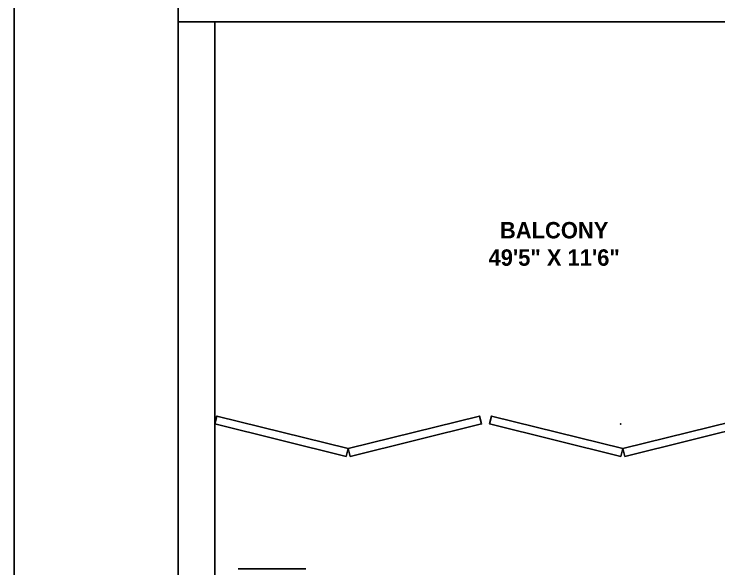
# Model space of a CAD drawing. Header units: inches. Extents: x 9636 to 21597, y -10243 to 557.
# Drawn here: x 12774.5 to 12946.4, y -8690.7 to -8555.4 of the extents above; entities that cross this region are included whole.
import ezdxf

# ---------------------------------------------------------------- set-up
doc = ezdxf.new("R2010")
doc.units = ezdxf.units.IN
doc.header["$MEASUREMENT"] = 0
doc.layers.add('M40-KOLTUKSUNGERI', color=136, linetype='Continuous')
doc.styles.add('HEMI', font='stylu.ttf')

msp = doc.modelspace()

# ---------------------------------------------------------------- linework, layer by layer
for p, q in [((12814.52, -8557.34), (13425.52, -8557.34)), ((12823.52, -8557.34), (12823.52, -8979.34))]:
    msp.add_line(p, q)
at = {"color": 3}
msp.add_lwpolyline([(17284.65, -1358.66), (12774.54, -1358.66), (12774.54, -10242.64), (17284.65, -10242.64)], close=True, dxfattribs=at)
msp.add_lwpolyline([(12814.52, -9505.34), (13471.52, -9505.34), (13471.52, -8515.34), (12814.52, -8515.34), (12814.52, -8979.34), (12814.52, -9332.34), (12814.52, -9505.34)])
for points in [[(12855.55, -8663.28), (12823.52, -8655.34), (12824, -8653.4), (12856.03, -8661.34)], [(12856.51, -8663.28), (12888.54, -8655.34), (12888.06, -8653.4), (12856.03, -8661.34)], [(12922.53, -8663.28), (12890.5, -8655.34), (12890.98, -8653.4), (12923.01, -8661.34)], [(12923.49, -8663.28), (12955.52, -8655.34), (12955.04, -8653.4), (12923.01, -8661.34)]]:
    msp.add_lwpolyline(points, close=True)
msp.add_point((12922.52, -8655.34))
at = {"layer": 'M40-KOLTUKSUNGERI', "color": 18, "linetype": 'Continuous', "true_color": 0x000000}
msp.add_line((12829.21, -8690.66), (12845.71, -8690.66), dxfattribs=at)

# ---------------------------------------------------------------- texts
at = {"color": 1, "lineweight": 15, "insert": (12946.84, -8606.1), "char_height": 4, "width": 81.1585, "attachment_point": 3, "rotation": 0.0094, "style": 'HEMI'}
msp.add_mtext('\\pxqc;{\\fStylus BT|b1|i0|c0|p34;BALCONY \\P49\'5" X 11\'6"}', dxfattribs=at)

doc.saveas('drawing.dxf')
